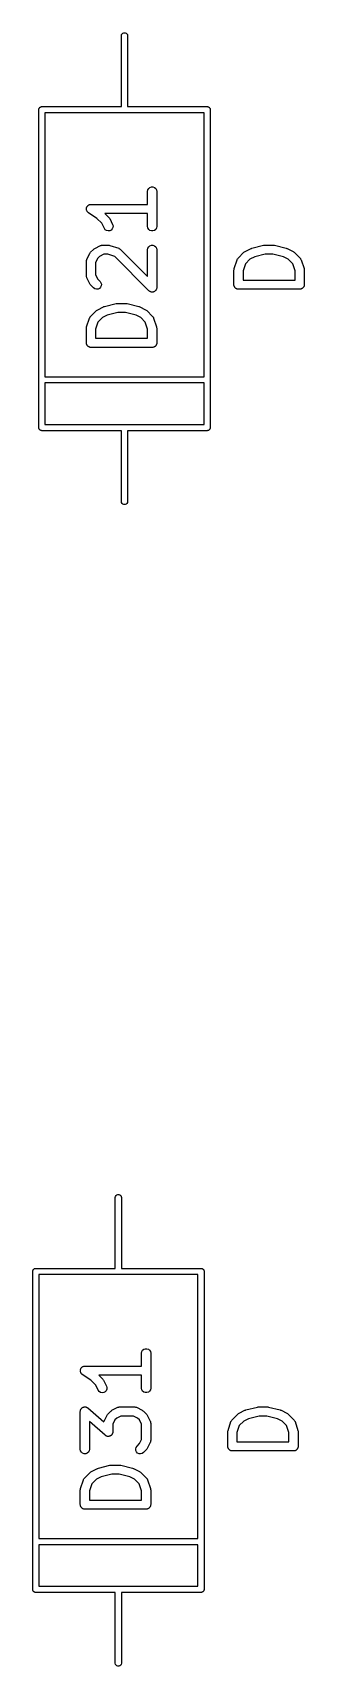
# Model space of a CAD drawing. Extents: x 39 to 139, y -131 to -25.
# Drawn here: x 58.3 to 62.74, y -112.05 to -85.33 of the extents above; entities that cross this region are included whole.
import ezdxf

# ---------------------------------------------------------------- set-up
doc = ezdxf.new("R2010")
doc.units = 0
doc.header["$MEASUREMENT"] = 0
doc.layers.add('BLACK', color=7, linetype='CONTINUOUS')

msp = doc.modelspace()

# ---------------------------------------------------------------- linework, layer by layer
at = {"layer": 'Black'}
for p, q in [((59.75, -85.38), (59.753, -85.3629)), ((59.75, -86.54), (59.75, -85.38)), ((59.753, -85.3629), (59.7617, -85.3479)), ((59.7617, -85.3479), (59.775, -85.3367)), ((59.775, -85.3367), (59.7913, -85.3308)), ((59.7913, -85.3308), (59.8087, -85.3308)), ((59.8087, -85.3308), (59.825, -85.3367)), ((59.825, -85.3367), (59.8383, -85.3479)), ((59.8383, -85.3479), (59.847, -85.3629)), ((59.847, -85.3629), (59.85, -85.38)), ((59.85, -85.38), (59.85, -86.54)), ((58.4052, -86.5691), (58.4067, -86.565)), ((58.4067, -86.565), (58.4095, -86.5616)), ((58.4095, -86.5616), (58.4117, -86.5579)), ((58.4117, -86.5579), (58.415, -86.555)), ((58.415, -86.555), (58.4179, -86.5517)), ((58.4179, -86.5517), (58.4216, -86.5495)), ((58.4216, -86.5495), (58.425, -86.5467)), ((58.425, -86.5467), (58.4291, -86.5452)), ((58.4291, -86.5452), (58.4329, -86.543)), ((58.4329, -86.543), (58.4372, -86.5423)), ((58.4372, -86.5423), (58.4413, -86.5408)), ((58.4413, -86.5408), (58.4457, -86.5408)), ((58.4457, -86.5408), (58.45, -86.54)), ((58.45, -86.54), (59.75, -86.54)), ((59.85, -86.54), (61.15, -86.54)), ((61.15, -86.54), (61.1543, -86.5408)), ((61.1543, -86.5408), (61.1587, -86.5408)), ((61.1587, -86.5408), (61.1628, -86.5423)), ((61.1628, -86.5423), (61.1671, -86.543)), ((61.1671, -86.543), (61.1709, -86.5452)), ((61.1709, -86.5452), (61.175, -86.5467)), ((61.175, -86.5467), (61.1784, -86.5495)), ((61.1784, -86.5495), (61.1821, -86.5517)), ((61.1821, -86.5517), (61.185, -86.555)), ((61.185, -86.555), (61.1883, -86.5579)), ((61.1883, -86.5579), (61.1905, -86.5616)), ((61.1905, -86.5616), (61.1933, -86.565)), ((61.1933, -86.565), (61.1948, -86.5691)), ((58.4, -86.59), (58.4008, -86.5857)), ((58.4, -91.79), (58.4, -86.59)), ((58.4008, -86.5813), (58.4023, -86.5772)), ((58.4008, -86.5857), (58.4008, -86.5813)), ((58.4023, -86.5772), (58.403, -86.5729)), ((58.403, -86.5729), (58.4052, -86.5691)), ((58.5, -86.64), (58.5, -90.96)), ((61.1, -86.64), (58.5, -86.64)), ((61.1, -90.96), (61.1, -86.64)), ((61.1948, -86.5691), (61.197, -86.5729)), ((61.197, -86.5729), (61.1977, -86.5772)), ((61.1977, -86.5772), (61.1992, -86.5813)), ((61.1992, -86.5813), (61.1992, -86.5857)), ((61.1992, -86.5857), (61.2, -86.59)), ((61.2, -86.59), (61.2, -91.79)), ((60.1774, -87.9281), (60.1819, -87.9024)), ((60.1819, -87.9024), (60.1949, -87.8799)), ((60.1949, -87.8799), (60.2149, -87.8631)), ((60.2149, -87.8631), (60.2394, -87.8542)), ((60.2394, -87.8542), (60.2654, -87.8542)), ((60.2654, -87.8542), (60.2899, -87.8631)), ((60.2899, -87.8631), (60.3098, -87.8799)), ((60.3098, -87.8799), (60.3229, -87.9024)), ((60.3229, -87.9024), (60.3274, -87.9281)), ((59.1874, -88.1763), (59.1932, -88.1695)), ((59.1932, -88.1695), (59.1981, -88.162)), ((59.1981, -88.162), (59.2015, -88.1595)), ((59.2015, -88.1595), (59.2042, -88.1564)), ((59.2042, -88.1564), (59.2119, -88.1519)), ((59.2119, -88.1519), (59.2191, -88.1466)), ((59.2191, -88.1466), (59.2231, -88.1454)), ((59.2231, -88.1454), (59.2267, -88.1433)), ((59.2267, -88.1433), (59.2355, -88.1418)), ((59.2355, -88.1418), (59.2441, -88.1393)), ((59.2441, -88.1393), (59.2483, -88.1395)), ((59.2483, -88.1395), (59.2524, -88.1388)), ((59.2524, -88.1388), (60.1774, -88.1388)), ((60.1774, -88.1388), (60.1774, -87.9281)), ((60.3274, -87.9281), (60.3274, -88.4995)), ((59.1775, -88.209), (59.1785, -88.2049)), ((59.1785, -88.2179), (59.1775, -88.209)), ((59.1785, -88.2008), (59.1816, -88.1924)), ((59.1785, -88.2049), (59.1785, -88.2008)), ((59.1785, -88.2268), (59.1785, -88.2179)), ((59.1799, -88.2307), (59.1785, -88.2268)), ((59.1804, -88.2349), (59.1799, -88.2307)), ((59.1844, -88.2429), (59.1804, -88.2349)), ((59.1816, -88.1924), (59.1837, -88.1837)), ((59.1837, -88.1837), (59.186, -88.1802)), ((59.1874, -88.2513), (59.1844, -88.2429)), ((59.186, -88.1802), (59.1874, -88.1763)), ((59.1901, -88.2545), (59.1874, -88.2513)), ((59.1919, -88.2582), (59.1901, -88.2545)), ((59.1984, -88.2644), (59.1919, -88.2582)), ((59.2042, -88.2713), (59.1984, -88.2644)), ((59.2078, -88.2733), (59.2042, -88.2713)), ((59.2108, -88.2762), (59.2078, -88.2733)), ((59.3475, -88.3673), (59.2108, -88.2762)), ((59.4288, -88.4487), (59.3475, -88.3673)), ((60.1774, -88.2888), (59.4811, -88.2888)), ((59.4811, -88.2888), (59.5435, -88.3513)), ((59.5435, -88.3513), (59.5504, -88.3611)), ((59.5504, -88.3611), (59.5576, -88.3707)), ((59.5576, -88.3707), (59.6052, -88.466)), ((60.1774, -88.4995), (60.1774, -88.2888)), ((59.471, -88.5331), (59.4288, -88.4487)), ((59.4865, -88.554), (59.471, -88.5331)), ((59.5083, -88.5683), (59.4865, -88.554)), ((59.5336, -88.5744), (59.5083, -88.5683)), ((59.5595, -88.5714), (59.5336, -88.5744)), ((59.5828, -88.5598), (59.5595, -88.5714)), ((59.6007, -88.5408), (59.5828, -88.5598)), ((59.611, -88.5169), (59.6007, -88.5408)), ((59.6052, -88.466), (59.6126, -88.4909)), ((59.6126, -88.4909), (59.611, -88.5169)), ((60.1819, -88.5252), (60.1774, -88.4995)), ((60.1949, -88.5477), (60.1819, -88.5252)), ((60.2149, -88.5645), (60.1949, -88.5477)), ((60.2394, -88.5734), (60.2149, -88.5645)), ((60.2654, -88.5734), (60.2394, -88.5734)), ((60.2899, -88.5645), (60.2654, -88.5734)), ((60.3098, -88.5477), (60.2899, -88.5645)), ((60.3229, -88.5252), (60.3098, -88.5477)), ((60.3274, -88.4995), (60.3229, -88.5252)), ((59.1853, -89.0374), (59.2329, -88.9422)), ((59.2329, -88.9422), (59.2401, -88.9325)), ((59.2401, -88.9325), (59.247, -88.9227)), ((59.247, -88.9227), (59.2946, -88.8751)), ((59.2946, -88.8751), (59.3044, -88.8682)), ((59.3044, -88.8682), (59.3141, -88.861)), ((59.3141, -88.861), (59.4093, -88.8134)), ((59.4606, -88.9555), (59.392, -88.9897)), ((59.4093, -88.8134), (59.4135, -88.8122)), ((59.4135, -88.8122), (59.4172, -88.81)), ((59.4172, -88.81), (59.4259, -88.8085)), ((59.4259, -88.8085), (59.4343, -88.806)), ((59.4343, -88.806), (59.4386, -88.8062)), ((59.4386, -88.8062), (59.4429, -88.8055)), ((59.4429, -88.8055), (59.5381, -88.8055)), ((59.5259, -88.9555), (59.4606, -88.9555)), ((59.6404, -88.9936), (59.5259, -88.9555)), ((59.5381, -88.8055), (59.5499, -88.8076)), ((59.5499, -88.8076), (59.5618, -88.8093)), ((59.5618, -88.8093), (59.7047, -88.8569)), ((59.7047, -88.8569), (59.7085, -88.859)), ((59.7085, -88.859), (59.7126, -88.8601)), ((59.7126, -88.8601), (59.7198, -88.8652)), ((59.7198, -88.8652), (59.7276, -88.8693)), ((59.7276, -88.8693), (59.7304, -88.8726)), ((59.7304, -88.8726), (59.734, -88.8751)), ((59.734, -88.8751), (60.1774, -89.3185)), ((60.1774, -88.8805), (60.1819, -88.8548)), ((60.1774, -89.3185), (60.1774, -88.8805)), ((60.1819, -88.8548), (60.1949, -88.8323)), ((60.1949, -88.8323), (60.2149, -88.8155)), ((60.2149, -88.8155), (60.2394, -88.8066)), ((60.2394, -88.8066), (60.2654, -88.8066)), ((60.2654, -88.8066), (60.2899, -88.8155)), ((60.2899, -88.8155), (60.3098, -88.8323)), ((60.3098, -88.8323), (60.3229, -88.8548)), ((60.3229, -88.8548), (60.3274, -88.8805)), ((60.3274, -88.8805), (60.3274, -89.4995)), ((61.657, -89.0179), (61.7522, -88.9227)), ((61.7522, -88.9227), (61.762, -88.9158)), ((61.762, -88.9158), (61.7717, -88.9086)), ((61.7717, -88.9086), (61.8669, -88.861)), ((61.8669, -88.861), (61.8748, -88.8587)), ((61.8748, -88.8587), (61.8823, -88.8553)), ((61.8823, -88.8553), (62.0728, -88.8077)), ((62.1002, -88.9555), (61.9267, -88.9989)), ((62.0728, -88.8077), (62.0819, -88.8071)), ((62.0819, -88.8071), (62.091, -88.8055)), ((62.091, -88.8055), (62.2338, -88.8055)), ((62.2246, -88.9555), (62.1002, -88.9555)), ((62.3981, -88.9989), (62.2246, -88.9555)), ((62.2338, -88.8055), (62.2428, -88.8071)), ((62.2428, -88.8071), (62.252, -88.8077)), ((62.252, -88.8077), (62.4425, -88.8553)), ((62.4425, -88.8553), (62.45, -88.8587)), ((62.45, -88.8587), (62.4578, -88.861)), ((62.4578, -88.861), (62.5531, -88.9086)), ((62.5531, -88.9086), (62.5627, -88.9158)), ((62.5627, -88.9158), (62.5726, -88.9227)), ((62.5726, -88.9227), (62.6678, -89.0179)), ((59.1774, -89.071), (59.1781, -89.0667)), ((59.1774, -89.309), (59.1774, -89.071)), ((59.1779, -89.0624), (59.1804, -89.054)), ((59.1781, -89.0667), (59.1779, -89.0624)), ((59.1804, -89.054), (59.1819, -89.0453)), ((59.1819, -89.0453), (59.1841, -89.0416)), ((59.1841, -89.0416), (59.1853, -89.0374)), ((59.3616, -89.0201), (59.3274, -89.0887)), ((59.3274, -89.0887), (59.3274, -89.2913)), ((59.392, -88.9897), (59.3616, -89.0201)), ((60.1993, -89.5526), (59.6404, -88.9936)), ((61.5874, -89.2138), (61.5895, -89.202)), ((61.5874, -89.4519), (61.5874, -89.2138)), ((61.5895, -89.202), (61.5912, -89.1901)), ((61.5912, -89.1901), (61.6388, -89.0472)), ((61.6388, -89.0472), (61.6409, -89.0434)), ((61.6409, -89.0434), (61.642, -89.0393)), ((61.642, -89.0393), (61.6471, -89.0321)), ((61.6471, -89.0321), (61.6513, -89.0243)), ((61.6513, -89.0243), (61.6545, -89.0215)), ((61.6545, -89.0215), (61.657, -89.0179)), ((61.7756, -89.1115), (61.7374, -89.226)), ((61.7374, -89.226), (61.7374, -89.3769)), ((61.8497, -89.0374), (61.7756, -89.1115)), ((61.9267, -88.9989), (61.8497, -89.0374)), ((62.4751, -89.0374), (62.3981, -88.9989)), ((62.5492, -89.1115), (62.4751, -89.0374)), ((62.5874, -89.226), (62.5492, -89.1115)), ((62.5874, -89.3769), (62.5874, -89.226)), ((62.6678, -89.0179), (62.6703, -89.0215)), ((62.6703, -89.0215), (62.6735, -89.0243)), ((62.6735, -89.0243), (62.6777, -89.0321)), ((62.6777, -89.0321), (62.6827, -89.0393)), ((62.6827, -89.0393), (62.6839, -89.0434)), ((62.6839, -89.0434), (62.6859, -89.0472)), ((62.6859, -89.0472), (62.7335, -89.1901)), ((62.7335, -89.1901), (62.7353, -89.202)), ((62.7353, -89.202), (62.7374, -89.2138)), ((62.7374, -89.2138), (62.7374, -89.4519)), ((59.1781, -89.3133), (59.1774, -89.309)), ((59.1779, -89.3176), (59.1781, -89.3133)), ((59.1804, -89.326), (59.1779, -89.3176)), ((59.1819, -89.3347), (59.1804, -89.326)), ((59.1841, -89.3384), (59.1819, -89.3347)), ((59.1853, -89.3426), (59.1841, -89.3384)), ((59.2329, -89.4378), (59.1853, -89.3426)), ((59.2401, -89.4475), (59.2329, -89.4378)), ((59.247, -89.4573), (59.2401, -89.4475)), ((59.2946, -89.5049), (59.247, -89.4573)), ((59.3159, -89.5199), (59.2946, -89.5049)), ((59.3274, -89.2913), (59.3616, -89.3599)), ((59.3616, -89.3599), (59.4007, -89.3989)), ((59.4091, -89.4949), (59.3906, -89.5133)), ((59.4007, -89.3989), (59.4156, -89.4202)), ((59.4201, -89.4713), (59.4091, -89.4949)), ((59.4156, -89.4202), (59.4223, -89.4454)), ((59.4223, -89.4454), (59.4201, -89.4713)), ((60.3274, -89.4995), (60.3257, -89.5092)), ((61.5885, -89.4584), (61.5874, -89.4519)), ((61.5885, -89.4649), (61.5885, -89.4584)), ((61.5908, -89.4711), (61.5885, -89.4649)), ((61.5919, -89.4776), (61.5908, -89.4711)), ((61.5952, -89.4832), (61.5919, -89.4776)), ((61.5974, -89.4894), (61.5952, -89.4832)), ((61.6016, -89.4944), (61.5974, -89.4894)), ((61.6049, -89.5001), (61.6016, -89.4944)), ((61.61, -89.5043), (61.6049, -89.5001)), ((61.6142, -89.5094), (61.61, -89.5043)), ((61.7374, -89.3769), (62.5874, -89.3769)), ((62.7148, -89.5043), (62.7106, -89.5094)), ((62.7198, -89.5001), (62.7148, -89.5043)), ((62.7231, -89.4944), (62.7198, -89.5001)), ((62.7273, -89.4894), (62.7231, -89.4944)), ((62.7296, -89.4832), (62.7273, -89.4894)), ((62.7329, -89.4776), (62.7296, -89.4832)), ((62.734, -89.4711), (62.7329, -89.4776)), ((62.7362, -89.4649), (62.734, -89.4711)), ((62.7374, -89.4519), (62.7362, -89.4584)), ((62.7362, -89.4584), (62.7362, -89.4649)), ((59.3411, -89.5266), (59.3159, -89.5199)), ((59.367, -89.5243), (59.3411, -89.5266)), ((59.3906, -89.5133), (59.367, -89.5243)), ((59.4723, -89.8077), (59.6628, -89.7601)), ((59.6628, -89.7601), (59.6719, -89.7595)), ((59.6719, -89.7595), (59.681, -89.7579)), ((59.681, -89.7579), (59.8238, -89.7579)), ((59.8238, -89.7579), (59.8328, -89.7595)), ((59.8328, -89.7595), (59.842, -89.7601)), ((59.842, -89.7601), (60.0325, -89.8077)), ((60.2074, -89.5582), (60.1993, -89.5526)), ((60.2149, -89.5645), (60.2074, -89.5582)), ((60.218, -89.5656), (60.2149, -89.5645)), ((60.2207, -89.5675), (60.218, -89.5656)), ((60.2302, -89.57), (60.2207, -89.5675)), ((60.2394, -89.5734), (60.2302, -89.57)), ((60.2427, -89.5734), (60.2394, -89.5734)), ((60.2458, -89.5742), (60.2427, -89.5734)), ((60.2556, -89.5734), (60.2458, -89.5742)), ((60.2654, -89.5734), (60.2556, -89.5734)), ((60.2685, -89.5723), (60.2654, -89.5734)), ((60.2718, -89.572), (60.2685, -89.5723)), ((60.2807, -89.5678), (60.2718, -89.572)), ((60.2899, -89.5645), (60.2807, -89.5678)), ((60.2924, -89.5624), (60.2899, -89.5645)), ((60.2954, -89.561), (60.2924, -89.5624)), ((60.3023, -89.554), (60.2954, -89.561)), ((60.3098, -89.5477), (60.3023, -89.554)), ((60.3115, -89.5449), (60.3098, -89.5477)), ((60.3138, -89.5425), (60.3115, -89.5449)), ((60.318, -89.5337), (60.3138, -89.5425)), ((60.3229, -89.5252), (60.318, -89.5337)), ((60.3234, -89.5219), (60.3229, -89.5252)), ((60.3248, -89.5189), (60.3234, -89.5219)), ((60.3257, -89.5092), (60.3248, -89.5189)), ((61.6199, -89.5126), (61.6142, -89.5094)), ((61.6249, -89.5169), (61.6199, -89.5126)), ((61.631, -89.5191), (61.6249, -89.5169)), ((61.6367, -89.5224), (61.631, -89.5191)), ((61.6432, -89.5235), (61.6367, -89.5224)), ((61.6494, -89.5258), (61.6432, -89.5235)), ((61.6559, -89.5258), (61.6494, -89.5258)), ((61.6624, -89.5269), (61.6559, -89.5258)), ((62.6624, -89.5269), (61.6624, -89.5269)), ((62.6688, -89.5258), (62.6624, -89.5269)), ((62.6754, -89.5258), (62.6688, -89.5258)), ((62.6816, -89.5235), (62.6754, -89.5258)), ((62.688, -89.5224), (62.6816, -89.5235)), ((62.6937, -89.5191), (62.688, -89.5224)), ((62.6999, -89.5169), (62.6937, -89.5191)), ((62.7049, -89.5126), (62.6999, -89.5169)), ((62.7106, -89.5094), (62.7049, -89.5126)), ((59.1812, -90.1425), (59.2288, -89.9996)), ((59.2288, -89.9996), (59.2309, -89.9958)), ((59.2309, -89.9958), (59.232, -89.9916)), ((59.232, -89.9916), (59.2371, -89.9844)), ((59.2371, -89.9844), (59.2413, -89.9767)), ((59.2413, -89.9767), (59.2445, -89.9738)), ((59.2445, -89.9738), (59.247, -89.9703)), ((59.247, -89.9703), (59.3422, -89.8751)), ((59.3422, -89.8751), (59.352, -89.8682)), ((59.352, -89.8682), (59.3617, -89.861)), ((59.3617, -89.861), (59.4569, -89.8134)), ((59.4397, -89.9897), (59.3656, -90.0638)), ((59.5167, -89.9512), (59.4397, -89.9897)), ((59.4569, -89.8134), (59.4648, -89.8111)), ((59.4648, -89.8111), (59.4723, -89.8077)), ((59.6902, -89.9079), (59.5167, -89.9512)), ((59.8146, -89.9079), (59.6902, -89.9079)), ((59.9881, -89.9512), (59.8146, -89.9079)), ((60.0651, -89.9897), (59.9881, -89.9512)), ((60.0325, -89.8077), (60.04, -89.8111)), ((60.04, -89.8111), (60.0478, -89.8134)), ((60.0478, -89.8134), (60.1431, -89.861)), ((60.1392, -90.0638), (60.0651, -89.9897)), ((60.1431, -89.861), (60.1527, -89.8682)), ((60.1527, -89.8682), (60.1626, -89.8751)), ((60.1626, -89.8751), (60.2578, -89.9703)), ((60.2578, -89.9703), (60.2603, -89.9738)), ((60.2603, -89.9738), (60.2635, -89.9767)), ((60.2635, -89.9767), (60.2677, -89.9844)), ((60.2677, -89.9844), (60.2727, -89.9916)), ((60.2727, -89.9916), (60.2739, -89.9958)), ((60.2739, -89.9958), (60.2759, -89.9996)), ((60.2759, -89.9996), (60.3235, -90.1425)), ((59.1774, -90.1662), (59.1795, -90.1543)), ((59.1774, -90.4043), (59.1774, -90.1662)), ((59.1795, -90.1543), (59.1812, -90.1425)), ((59.3656, -90.0638), (59.3274, -90.1784)), ((59.3274, -90.1784), (59.3274, -90.3293)), ((60.1774, -90.1784), (60.1392, -90.0638)), ((60.1774, -90.3293), (60.1774, -90.1784)), ((60.3235, -90.1425), (60.3253, -90.1543)), ((60.3253, -90.1543), (60.3274, -90.1662)), ((60.3274, -90.1662), (60.3274, -90.4043)), ((59.1785, -90.4107), (59.1774, -90.4043)), ((59.1785, -90.4173), (59.1785, -90.4107)), ((59.1808, -90.4235), (59.1785, -90.4173)), ((59.1819, -90.4299), (59.1808, -90.4235)), ((59.1852, -90.4356), (59.1819, -90.4299)), ((59.1874, -90.4418), (59.1852, -90.4356)), ((59.1916, -90.4468), (59.1874, -90.4418)), ((59.1949, -90.4525), (59.1916, -90.4468)), ((59.2, -90.4567), (59.1949, -90.4525)), ((59.2042, -90.4617), (59.2, -90.4567)), ((59.2099, -90.465), (59.2042, -90.4617)), ((59.2149, -90.4692), (59.2099, -90.465)), ((59.221, -90.4715), (59.2149, -90.4692)), ((59.2267, -90.4748), (59.221, -90.4715)), ((59.2332, -90.4759), (59.2267, -90.4748)), ((59.2394, -90.4781), (59.2332, -90.4759)), ((59.2459, -90.4781), (59.2394, -90.4781)), ((59.2524, -90.4793), (59.2459, -90.4781)), ((60.2524, -90.4793), (59.2524, -90.4793)), ((59.3274, -90.3293), (60.1774, -90.3293)), ((60.2588, -90.4781), (60.2524, -90.4793)), ((60.2654, -90.4781), (60.2588, -90.4781)), ((60.2716, -90.4759), (60.2654, -90.4781)), ((60.278, -90.4748), (60.2716, -90.4759)), ((60.2837, -90.4715), (60.278, -90.4748)), ((60.2899, -90.4692), (60.2837, -90.4715)), ((60.2949, -90.465), (60.2899, -90.4692)), ((60.3006, -90.4617), (60.2949, -90.465)), ((60.3048, -90.4567), (60.3006, -90.4617)), ((60.3098, -90.4525), (60.3048, -90.4567)), ((60.3131, -90.4468), (60.3098, -90.4525)), ((60.3173, -90.4418), (60.3131, -90.4468)), ((60.3196, -90.4356), (60.3173, -90.4418)), ((60.3229, -90.4299), (60.3196, -90.4356)), ((60.324, -90.4235), (60.3229, -90.4299)), ((60.3262, -90.4173), (60.324, -90.4235)), ((60.3274, -90.4043), (60.3262, -90.4107)), ((60.3262, -90.4107), (60.3262, -90.4173)), ((58.5, -90.96), (61.1, -90.96)), ((58.5, -91.06), (58.5, -91.74)), ((61.1, -91.06), (58.5, -91.06)), ((61.1, -91.74), (61.1, -91.06)), ((58.4008, -91.7943), (58.4, -91.79)), ((58.4008, -91.7987), (58.4008, -91.7943)), ((58.4023, -91.8028), (58.4008, -91.7987)), ((58.403, -91.8071), (58.4023, -91.8028)), ((58.4052, -91.8109), (58.403, -91.8071)), ((58.4067, -91.815), (58.4052, -91.8109)), ((58.4095, -91.8184), (58.4067, -91.815)), ((58.4117, -91.8221), (58.4095, -91.8184)), ((58.415, -91.825), (58.4117, -91.8221)), ((58.4179, -91.8283), (58.415, -91.825)), ((58.4216, -91.8305), (58.4179, -91.8283)), ((58.425, -91.8333), (58.4216, -91.8305)), ((58.4291, -91.8348), (58.425, -91.8333)), ((58.4329, -91.837), (58.4291, -91.8348)), ((58.4372, -91.8377), (58.4329, -91.837)), ((58.4413, -91.8392), (58.4372, -91.8377)), ((58.4457, -91.8392), (58.4413, -91.8392)), ((58.45, -91.84), (58.4457, -91.8392)), ((59.75, -91.84), (58.45, -91.84)), ((58.5, -91.74), (61.1, -91.74)), ((59.75, -93), (59.75, -91.84)), ((61.15, -91.84), (59.85, -91.84)), ((59.85, -91.84), (59.85, -93)), ((61.1543, -91.8392), (61.15, -91.84)), ((61.1587, -91.8392), (61.1543, -91.8392)), ((61.1628, -91.8377), (61.1587, -91.8392)), ((61.1671, -91.837), (61.1628, -91.8377)), ((61.1709, -91.8348), (61.1671, -91.837)), ((61.175, -91.8333), (61.1709, -91.8348)), ((61.1784, -91.8305), (61.175, -91.8333)), ((61.1821, -91.8283), (61.1784, -91.8305)), ((61.185, -91.825), (61.1821, -91.8283)), ((61.1883, -91.8221), (61.185, -91.825)), ((61.1905, -91.8184), (61.1883, -91.8221)), ((61.1933, -91.815), (61.1905, -91.8184)), ((61.1948, -91.8109), (61.1933, -91.815)), ((61.197, -91.8071), (61.1948, -91.8109)), ((61.1977, -91.8028), (61.197, -91.8071)), ((61.1992, -91.7987), (61.1977, -91.8028)), ((61.2, -91.79), (61.1992, -91.7943)), ((61.1992, -91.7943), (61.1992, -91.7987)), ((59.753, -93.0171), (59.75, -93)), ((59.7617, -93.0321), (59.753, -93.0171)), ((59.775, -93.0433), (59.7617, -93.0321)), ((59.7913, -93.0492), (59.775, -93.0433)), ((59.8087, -93.0492), (59.7913, -93.0492)), ((59.825, -93.0433), (59.8087, -93.0492)), ((59.8383, -93.0321), (59.825, -93.0433)), ((59.847, -93.0171), (59.8383, -93.0321)), ((59.85, -93), (59.847, -93.0171)), ((59.65, -104.38), (59.653, -104.363)), ((59.65, -105.54), (59.65, -104.38)), ((59.653, -104.363), (59.6617, -104.348)), ((59.6617, -104.348), (59.675, -104.337)), ((59.675, -104.337), (59.6913, -104.331)), ((59.6913, -104.331), (59.7087, -104.331)), ((59.7087, -104.331), (59.725, -104.337)), ((59.725, -104.337), (59.7383, -104.348)), ((59.7383, -104.348), (59.747, -104.363)), ((59.747, -104.363), (59.75, -104.38)), ((59.75, -104.38), (59.75, -105.54)), ((58.3, -105.59), (58.3008, -105.586)), ((58.3, -110.79), (58.3, -105.59)), ((58.3008, -105.581), (58.3023, -105.577)), ((58.3008, -105.586), (58.3008, -105.581)), ((58.3023, -105.577), (58.303, -105.573)), ((58.303, -105.573), (58.3052, -105.569)), ((58.3052, -105.569), (58.3067, -105.565)), ((58.3067, -105.565), (58.3095, -105.562)), ((58.3095, -105.562), (58.3117, -105.558)), ((58.3117, -105.558), (58.315, -105.555)), ((58.315, -105.555), (58.3179, -105.552)), ((58.3179, -105.552), (58.3216, -105.55)), ((58.3216, -105.55), (58.325, -105.547)), ((58.325, -105.547), (58.3291, -105.545)), ((58.3291, -105.545), (58.3329, -105.543)), ((58.3329, -105.543), (58.3372, -105.542)), ((58.3372, -105.542), (58.3413, -105.541)), ((58.3413, -105.541), (58.3457, -105.541)), ((58.3457, -105.541), (58.35, -105.54)), ((58.35, -105.54), (59.65, -105.54)), ((58.4, -105.64), (58.4, -109.96)), ((61, -105.64), (58.4, -105.64)), ((59.75, -105.54), (61.05, -105.54)), ((61, -109.96), (61, -105.64)), ((61.05, -105.54), (61.0543, -105.541)), ((61.0543, -105.541), (61.0587, -105.541)), ((61.0587, -105.541), (61.0628, -105.542)), ((61.0628, -105.542), (61.0671, -105.543)), ((61.0671, -105.543), (61.0709, -105.545)), ((61.0709, -105.545), (61.075, -105.547)), ((61.075, -105.547), (61.0784, -105.55)), ((61.0784, -105.55), (61.0821, -105.552)), ((61.0821, -105.552), (61.085, -105.555)), ((61.085, -105.555), (61.0883, -105.558)), ((61.0883, -105.558), (61.0905, -105.562)), ((61.0905, -105.562), (61.0933, -105.565)), ((61.0933, -105.565), (61.0948, -105.569)), ((61.0948, -105.569), (61.097, -105.573)), ((61.097, -105.573), (61.0977, -105.577)), ((61.0977, -105.577), (61.0992, -105.581)), ((61.0992, -105.581), (61.0992, -105.586)), ((61.0992, -105.586), (61.1, -105.59)), ((61.1, -105.59), (61.1, -110.79)), ((60.0949, -106.88), (60.1149, -106.863)), ((60.1149, -106.863), (60.1394, -106.854)), ((60.1394, -106.854), (60.1654, -106.854)), ((60.1654, -106.854), (60.1899, -106.863)), ((60.1899, -106.863), (60.2098, -106.88)), ((59.1355, -107.142), (59.1441, -107.139)), ((59.1441, -107.139), (59.1483, -107.14)), ((59.1483, -107.14), (59.1524, -107.139)), ((59.1524, -107.139), (60.0774, -107.139)), ((60.0774, -106.928), (60.0819, -106.902)), ((60.0774, -107.139), (60.0774, -106.928)), ((60.0819, -106.902), (60.0949, -106.88)), ((60.2098, -106.88), (60.2229, -106.902)), ((60.2229, -106.902), (60.2274, -106.928)), ((60.2274, -106.928), (60.2274, -107.5)), ((59.0775, -107.209), (59.0785, -107.205)), ((59.0785, -107.218), (59.0775, -107.209)), ((59.0785, -107.201), (59.0816, -107.192)), ((59.0785, -107.205), (59.0785, -107.201)), ((59.0785, -107.227), (59.0785, -107.218)), ((59.0799, -107.231), (59.0785, -107.227)), ((59.0804, -107.235), (59.0799, -107.231)), ((59.0844, -107.243), (59.0804, -107.235)), ((59.0816, -107.192), (59.0837, -107.184)), ((59.0837, -107.184), (59.086, -107.18)), ((59.0874, -107.251), (59.0844, -107.243)), ((59.086, -107.18), (59.0874, -107.176)), ((59.0874, -107.176), (59.0932, -107.169)), ((59.0901, -107.254), (59.0874, -107.251)), ((59.0919, -107.258), (59.0901, -107.254)), ((59.0984, -107.264), (59.0919, -107.258)), ((59.0932, -107.169), (59.0981, -107.162)), ((59.0981, -107.162), (59.1015, -107.16)), ((59.1042, -107.271), (59.0984, -107.264)), ((59.1015, -107.16), (59.1042, -107.156)), ((59.1042, -107.156), (59.1119, -107.152)), ((59.1078, -107.273), (59.1042, -107.271)), ((59.1108, -107.276), (59.1078, -107.273)), ((59.2475, -107.367), (59.1108, -107.276)), ((59.1119, -107.152), (59.1191, -107.147)), ((59.1191, -107.147), (59.1231, -107.145)), ((59.1231, -107.145), (59.1267, -107.143)), ((59.1267, -107.143), (59.1355, -107.142)), ((59.3288, -107.449), (59.2475, -107.367)), ((60.0774, -107.289), (59.3811, -107.289)), ((59.3811, -107.289), (59.4435, -107.351)), ((59.4435, -107.351), (59.4504, -107.361)), ((59.4504, -107.361), (59.4576, -107.371)), ((59.4576, -107.371), (59.5052, -107.466)), ((60.0774, -107.5), (60.0774, -107.289)), ((59.371, -107.533), (59.3288, -107.449)), ((59.3865, -107.554), (59.371, -107.533)), ((59.4083, -107.568), (59.3865, -107.554)), ((59.4336, -107.574), (59.4083, -107.568)), ((59.4595, -107.571), (59.4336, -107.574)), ((59.4828, -107.56), (59.4595, -107.571)), ((59.5007, -107.541), (59.4828, -107.56)), ((59.511, -107.517), (59.5007, -107.541)), ((59.5052, -107.466), (59.5126, -107.491)), ((59.5126, -107.491), (59.511, -107.517)), ((60.0819, -107.525), (60.0774, -107.5)), ((60.0949, -107.548), (60.0819, -107.525)), ((60.1149, -107.564), (60.0949, -107.548)), ((60.1394, -107.573), (60.1149, -107.564)), ((60.1654, -107.573), (60.1394, -107.573)), ((60.1899, -107.564), (60.1654, -107.573)), ((60.2098, -107.548), (60.1899, -107.564)), ((60.2229, -107.525), (60.2098, -107.548)), ((60.2274, -107.5), (60.2229, -107.525)), ((59.0774, -107.88), (59.0787, -107.873)), ((59.0774, -108.5), (59.0774, -107.88)), ((59.0787, -107.873), (59.0788, -107.866)), ((59.0788, -107.866), (59.0809, -107.861)), ((59.0809, -107.861), (59.0819, -107.855)), ((59.0819, -107.855), (59.0856, -107.848)), ((59.0856, -107.848), (59.0882, -107.842)), ((59.0882, -107.842), (59.092, -107.837)), ((59.092, -107.837), (59.0949, -107.832)), ((59.0949, -107.832), (59.1005, -107.828)), ((59.1005, -107.828), (59.1054, -107.822)), ((59.1054, -107.822), (59.1104, -107.819)), ((59.1104, -107.819), (59.1149, -107.816)), ((59.1149, -107.816), (59.1218, -107.813)), ((59.1218, -107.813), (59.1282, -107.809)), ((59.1282, -107.809), (59.1339, -107.809)), ((59.1339, -107.809), (59.1394, -107.807)), ((59.1394, -107.807), (59.1467, -107.807)), ((59.1467, -107.807), (59.1539, -107.805)), ((59.1539, -107.805), (59.1596, -107.807)), ((59.1596, -107.807), (59.1654, -107.807)), ((59.1654, -107.807), (59.1723, -107.809)), ((59.1723, -107.809), (59.1795, -107.811)), ((59.1795, -107.811), (59.1844, -107.814)), ((59.1844, -107.814), (59.1899, -107.816)), ((59.1899, -107.816), (59.1955, -107.82)), ((59.1955, -107.82), (59.2018, -107.824)), ((59.2018, -107.824), (59.4618, -108.052)), ((59.5139, -107.942), (59.521, -107.933)), ((59.521, -107.933), (59.5279, -107.923)), ((59.5279, -107.923), (59.5755, -107.875)), ((59.5755, -107.875), (59.5854, -107.868)), ((59.5854, -107.868), (59.595, -107.861)), ((59.595, -107.861), (59.6903, -107.813)), ((59.6903, -107.813), (59.6944, -107.812)), ((59.6944, -107.812), (59.6982, -107.81)), ((59.6982, -107.81), (59.7068, -107.808)), ((59.7068, -107.808), (59.7152, -107.806)), ((59.7152, -107.806), (59.7196, -107.806)), ((59.7196, -107.806), (59.7238, -107.805)), ((59.7238, -107.805), (59.9619, -107.805)), ((59.9619, -107.805), (59.9662, -107.806)), ((59.9662, -107.806), (59.9705, -107.806)), ((59.9705, -107.806), (59.9789, -107.808)), ((59.9789, -107.808), (59.9876, -107.81)), ((59.9876, -107.81), (59.9913, -107.812)), ((59.9913, -107.812), (59.9954, -107.813)), ((59.9954, -107.813), (60.0907, -107.861)), ((60.0907, -107.861), (60.1003, -107.868)), ((60.1003, -107.868), (60.1102, -107.875)), ((60.1102, -107.875), (60.1578, -107.923)), ((60.1578, -107.923), (60.1647, -107.933)), ((60.1647, -107.933), (60.1718, -107.942)), ((61.557, -108.018), (61.6522, -107.923)), ((61.6522, -107.923), (61.6621, -107.916)), ((61.6621, -107.916), (61.6717, -107.909)), ((61.6717, -107.909), (61.7669, -107.861)), ((61.7669, -107.861), (61.7748, -107.859)), ((61.7748, -107.859), (61.7823, -107.855)), ((61.7823, -107.855), (61.9728, -107.808)), ((61.9728, -107.808), (61.9819, -107.807)), ((61.9819, -107.807), (61.991, -107.805)), ((61.991, -107.805), (62.1338, -107.805)), ((62.1338, -107.805), (62.1428, -107.807)), ((62.1428, -107.807), (62.152, -107.808)), ((62.152, -107.808), (62.3425, -107.855)), ((62.3425, -107.855), (62.35, -107.859)), ((62.35, -107.859), (62.3578, -107.861)), ((62.3578, -107.861), (62.4531, -107.909)), ((62.4531, -107.909), (62.4627, -107.916)), ((62.4627, -107.916), (62.4726, -107.923)), ((62.4726, -107.923), (62.5678, -108.018)), ((59.4839, -108.27), (59.2274, -108.046)), ((59.2274, -108.046), (59.2274, -108.5)), ((59.4618, -108.052), (59.4629, -108.045)), ((59.4629, -108.045), (59.465, -108.042)), ((59.465, -108.042), (59.4663, -108.037)), ((59.4663, -108.037), (59.5139, -107.942)), ((59.6426, -108.02), (59.6083, -108.089)), ((59.6083, -108.089), (59.6083, -108.214)), ((59.673, -107.99), (59.6426, -108.02)), ((59.7415, -107.955), (59.673, -107.99)), ((59.9442, -107.955), (59.7415, -107.955)), ((60.0127, -107.99), (59.9442, -107.955)), ((60.0431, -108.02), (60.0127, -107.99)), ((60.0774, -108.089), (60.0431, -108.02)), ((60.0774, -108.339), (60.0774, -108.089)), ((60.1718, -107.942), (60.2195, -108.037)), ((60.2195, -108.037), (60.2207, -108.042)), ((60.2207, -108.042), (60.2229, -108.045)), ((60.2229, -108.045), (60.2244, -108.054)), ((60.2244, -108.054), (60.2269, -108.062)), ((60.2269, -108.062), (60.2266, -108.067)), ((60.2266, -108.067), (60.2274, -108.071)), ((60.2274, -108.071), (60.2274, -108.357)), ((61.4874, -108.214), (61.4895, -108.202)), ((61.4895, -108.202), (61.4912, -108.19)), ((61.4912, -108.19), (61.5388, -108.047)), ((61.5388, -108.047), (61.5409, -108.043)), ((61.5409, -108.043), (61.542, -108.039)), ((61.542, -108.039), (61.5471, -108.032)), ((61.5471, -108.032), (61.5513, -108.024)), ((61.5513, -108.024), (61.5545, -108.021)), ((61.5545, -108.021), (61.557, -108.018)), ((61.6756, -108.111), (61.6374, -108.226)), ((61.7497, -108.037), (61.6756, -108.111)), ((61.8267, -107.999), (61.7497, -108.037)), ((62.0002, -107.955), (61.8267, -107.999)), ((62.1246, -107.955), (62.0002, -107.955)), ((62.2981, -107.999), (62.1246, -107.955)), ((62.3751, -108.037), (62.2981, -107.999)), ((62.4492, -108.111), (62.3751, -108.037)), ((62.4874, -108.226), (62.4492, -108.111)), ((62.5678, -108.018), (62.5703, -108.021)), ((62.5703, -108.021), (62.5735, -108.024)), ((62.5735, -108.024), (62.5777, -108.032)), ((62.5777, -108.032), (62.5827, -108.039)), ((62.5827, -108.039), (62.5839, -108.043)), ((62.5839, -108.043), (62.5859, -108.047)), ((62.5859, -108.047), (62.6335, -108.19)), ((62.6335, -108.19), (62.6353, -108.202)), ((62.6353, -108.202), (62.6374, -108.214)), ((59.4902, -108.274), (59.4839, -108.27)), ((59.4958, -108.279), (59.4902, -108.274)), ((59.5013, -108.281), (59.4958, -108.279)), ((59.5062, -108.284), (59.5013, -108.281)), ((59.5134, -108.285), (59.5062, -108.284)), ((59.5203, -108.288), (59.5134, -108.285)), ((59.5261, -108.288), (59.5203, -108.288)), ((59.5318, -108.289), (59.5261, -108.288)), ((59.539, -108.288), (59.5318, -108.289)), ((59.5464, -108.288), (59.539, -108.288)), ((59.5518, -108.286), (59.5464, -108.288)), ((59.5575, -108.285), (59.5518, -108.286)), ((59.5639, -108.281), (59.5575, -108.285)), ((59.5708, -108.279), (59.5639, -108.281)), ((59.5753, -108.275), (59.5708, -108.279)), ((59.5803, -108.272), (59.5753, -108.275)), ((59.5852, -108.267), (59.5803, -108.272)), ((59.5908, -108.262), (59.5852, -108.267)), ((59.5937, -108.257), (59.5908, -108.262)), ((59.5975, -108.253), (59.5937, -108.257)), ((59.6001, -108.246), (59.5975, -108.253)), ((59.6038, -108.239), (59.6001, -108.246)), ((59.6048, -108.234), (59.6038, -108.239)), ((59.6069, -108.228), (59.6048, -108.234)), ((59.6071, -108.221), (59.6069, -108.228)), ((59.6083, -108.214), (59.6071, -108.221)), ((59.9824, -108.493), (59.9892, -108.468)), ((59.9892, -108.468), (60.0041, -108.446)), ((60.0041, -108.446), (60.0431, -108.407)), ((60.0431, -108.407), (60.0774, -108.339)), ((60.2195, -108.39), (60.1718, -108.485)), ((60.2207, -108.386), (60.2195, -108.39)), ((60.2229, -108.382), (60.2207, -108.386)), ((60.2244, -108.374), (60.2229, -108.382)), ((60.2269, -108.365), (60.2244, -108.374)), ((60.2274, -108.357), (60.2266, -108.361)), ((60.2266, -108.361), (60.2269, -108.365)), ((61.4874, -108.452), (61.4874, -108.214)), ((61.4885, -108.458), (61.4874, -108.452)), ((61.4885, -108.465), (61.4885, -108.458)), ((61.4908, -108.471), (61.4885, -108.465)), ((61.4919, -108.478), (61.4908, -108.471)), ((61.6374, -108.226), (61.6374, -108.377)), ((61.6374, -108.377), (62.4874, -108.377)), ((62.4874, -108.377), (62.4874, -108.226)), ((62.634, -108.471), (62.6329, -108.478)), ((62.6362, -108.465), (62.634, -108.471)), ((62.6374, -108.452), (62.6362, -108.458)), ((62.6362, -108.458), (62.6362, -108.465)), ((62.6374, -108.214), (62.6374, -108.452)), ((59.0819, -108.525), (59.0774, -108.5)), ((59.0949, -108.548), (59.0819, -108.525)), ((59.1149, -108.564), (59.0949, -108.548)), ((59.1394, -108.573), (59.1149, -108.564)), ((59.1654, -108.573), (59.1394, -108.573)), ((59.1899, -108.564), (59.1654, -108.573)), ((59.2098, -108.548), (59.1899, -108.564)), ((59.2229, -108.525), (59.2098, -108.548)), ((59.2274, -108.5), (59.2229, -108.525)), ((59.9847, -108.519), (59.9824, -108.493)), ((59.9957, -108.543), (59.9847, -108.519)), ((60.0141, -108.561), (59.9957, -108.543)), ((60.0377, -108.572), (60.0141, -108.561)), ((60.0637, -108.574), (60.0377, -108.572)), ((60.0888, -108.567), (60.0637, -108.574)), ((60.1102, -108.553), (60.0888, -108.567)), ((60.1578, -108.505), (60.1102, -108.553)), ((60.1647, -108.495), (60.1578, -108.505)), ((60.1718, -108.485), (60.1647, -108.495)), ((61.4952, -108.483), (61.4919, -108.478)), ((61.4974, -108.489), (61.4952, -108.483)), ((61.5016, -108.494), (61.4974, -108.489)), ((61.5049, -108.5), (61.5016, -108.494)), ((61.51, -108.504), (61.5049, -108.5)), ((61.5142, -108.509), (61.51, -108.504)), ((61.5199, -108.513), (61.5142, -108.509)), ((61.5249, -108.517), (61.5199, -108.513)), ((61.531, -108.519), (61.5249, -108.517)), ((61.5367, -108.522), (61.531, -108.519)), ((61.5432, -108.524), (61.5367, -108.522)), ((61.5494, -108.526), (61.5432, -108.524)), ((61.5559, -108.526), (61.5494, -108.526)), ((61.5624, -108.527), (61.5559, -108.526)), ((62.5624, -108.527), (61.5624, -108.527)), ((62.5688, -108.526), (62.5624, -108.527)), ((62.5754, -108.526), (62.5688, -108.526)), ((62.5816, -108.524), (62.5754, -108.526)), ((62.588, -108.522), (62.5816, -108.524)), ((62.5937, -108.519), (62.588, -108.522)), ((62.5999, -108.517), (62.5937, -108.519)), ((62.6049, -108.513), (62.5999, -108.517)), ((62.6106, -108.509), (62.6049, -108.513)), ((62.6148, -108.504), (62.6106, -108.509)), ((62.6198, -108.5), (62.6148, -108.504)), ((62.6231, -108.494), (62.6198, -108.5)), ((62.6273, -108.489), (62.6231, -108.494)), ((62.6296, -108.483), (62.6273, -108.489)), ((62.6329, -108.478), (62.6296, -108.483)), ((59.0812, -109.142), (59.1288, -109)), ((59.1288, -109), (59.1309, -108.996)), ((59.1309, -108.996), (59.132, -108.992)), ((59.132, -108.992), (59.1371, -108.984)), ((59.1371, -108.984), (59.1413, -108.977)), ((59.1413, -108.977), (59.1445, -108.974)), ((59.1445, -108.974), (59.147, -108.97)), ((59.147, -108.97), (59.2422, -108.875)), ((59.2422, -108.875), (59.252, -108.868)), ((59.252, -108.868), (59.2617, -108.861)), ((59.2617, -108.861), (59.3569, -108.813)), ((59.3397, -108.99), (59.2656, -109.064)), ((59.4167, -108.951), (59.3397, -108.99)), ((59.3569, -108.813), (59.3648, -108.811)), ((59.3648, -108.811), (59.3723, -108.808)), ((59.3723, -108.808), (59.5628, -108.76)), ((59.5902, -108.908), (59.4167, -108.951)), ((59.5628, -108.76), (59.5719, -108.759)), ((59.5719, -108.759), (59.581, -108.758)), ((59.581, -108.758), (59.7238, -108.758)), ((59.7146, -108.908), (59.5902, -108.908)), ((59.8881, -108.951), (59.7146, -108.908)), ((59.7238, -108.758), (59.7328, -108.759)), ((59.7328, -108.759), (59.742, -108.76)), ((59.742, -108.76), (59.9325, -108.808)), ((59.9651, -108.99), (59.8881, -108.951)), ((59.9325, -108.808), (59.94, -108.811)), ((59.94, -108.811), (59.9478, -108.813)), ((59.9478, -108.813), (60.0431, -108.861)), ((60.0392, -109.064), (59.9651, -108.99)), ((60.0431, -108.861), (60.0527, -108.868)), ((60.0527, -108.868), (60.0626, -108.875)), ((60.0626, -108.875), (60.1578, -108.97)), ((60.1578, -108.97), (60.1603, -108.974)), ((60.1603, -108.974), (60.1635, -108.977)), ((60.1635, -108.977), (60.1677, -108.984)), ((60.1677, -108.984), (60.1727, -108.992)), ((60.1727, -108.992), (60.1739, -108.996)), ((60.1739, -108.996), (60.1759, -109)), ((60.1759, -109), (60.2235, -109.142)), ((59.0774, -109.166), (59.0795, -109.154)), ((59.0774, -109.404), (59.0774, -109.166)), ((59.0795, -109.154), (59.0812, -109.142)), ((59.2656, -109.064), (59.2274, -109.178)), ((59.2274, -109.178), (59.2274, -109.329)), ((60.0774, -109.178), (60.0392, -109.064)), ((60.0774, -109.329), (60.0774, -109.178)), ((60.2235, -109.142), (60.2253, -109.154)), ((60.2253, -109.154), (60.2274, -109.166)), ((60.2274, -109.166), (60.2274, -109.404)), ((59.0785, -109.411), (59.0774, -109.404)), ((59.0785, -109.417), (59.0785, -109.411)), ((59.0808, -109.423), (59.0785, -109.417)), ((59.0819, -109.43), (59.0808, -109.423)), ((59.0852, -109.436), (59.0819, -109.43)), ((59.0874, -109.442), (59.0852, -109.436)), ((59.0916, -109.447), (59.0874, -109.442)), ((59.0949, -109.452), (59.0916, -109.447)), ((59.1, -109.457), (59.0949, -109.452)), ((59.1042, -109.462), (59.1, -109.457)), ((59.1099, -109.465), (59.1042, -109.462)), ((59.1149, -109.469), (59.1099, -109.465)), ((59.121, -109.471), (59.1149, -109.469)), ((59.1267, -109.475), (59.121, -109.471)), ((59.1332, -109.476), (59.1267, -109.475)), ((59.1394, -109.478), (59.1332, -109.476)), ((59.1459, -109.478), (59.1394, -109.478)), ((59.1524, -109.479), (59.1459, -109.478)), ((60.1524, -109.479), (59.1524, -109.479)), ((59.2274, -109.329), (60.0774, -109.329)), ((60.1588, -109.478), (60.1524, -109.479)), ((60.1654, -109.478), (60.1588, -109.478)), ((60.1716, -109.476), (60.1654, -109.478)), ((60.178, -109.475), (60.1716, -109.476)), ((60.1837, -109.471), (60.178, -109.475)), ((60.1899, -109.469), (60.1837, -109.471)), ((60.1949, -109.465), (60.1899, -109.469)), ((60.2006, -109.462), (60.1949, -109.465)), ((60.2048, -109.457), (60.2006, -109.462)), ((60.2098, -109.452), (60.2048, -109.457)), ((60.2131, -109.447), (60.2098, -109.452)), ((60.2173, -109.442), (60.2131, -109.447)), ((60.2196, -109.436), (60.2173, -109.442)), ((60.2229, -109.43), (60.2196, -109.436)), ((60.224, -109.423), (60.2229, -109.43)), ((60.2262, -109.417), (60.224, -109.423)), ((60.2274, -109.404), (60.2262, -109.411)), ((60.2262, -109.411), (60.2262, -109.417)), ((58.4, -109.96), (61, -109.96)), ((58.4, -110.06), (58.4, -110.74)), ((61, -110.06), (58.4, -110.06)), ((61, -110.74), (61, -110.06)), ((58.3008, -110.794), (58.3, -110.79)), ((58.3008, -110.799), (58.3008, -110.794)), ((58.3023, -110.803), (58.3008, -110.799)), ((58.303, -110.807), (58.3023, -110.803)), ((58.3052, -110.811), (58.303, -110.807)), ((58.3067, -110.815), (58.3052, -110.811)), ((58.3095, -110.818), (58.3067, -110.815)), ((58.3117, -110.822), (58.3095, -110.818)), ((58.315, -110.825), (58.3117, -110.822)), ((58.3179, -110.828), (58.315, -110.825)), ((58.3216, -110.83), (58.3179, -110.828)), ((58.325, -110.833), (58.3216, -110.83)), ((58.3291, -110.835), (58.325, -110.833)), ((58.3329, -110.837), (58.3291, -110.835)), ((58.3372, -110.838), (58.3329, -110.837)), ((58.3413, -110.839), (58.3372, -110.838)), ((58.3457, -110.839), (58.3413, -110.839)), ((58.35, -110.84), (58.3457, -110.839)), ((59.65, -110.84), (58.35, -110.84)), ((58.4, -110.74), (61, -110.74)), ((59.65, -112), (59.65, -110.84)), ((61.05, -110.84), (59.75, -110.84)), ((59.75, -110.84), (59.75, -112)), ((61.0543, -110.839), (61.05, -110.84)), ((61.0587, -110.839), (61.0543, -110.839)), ((61.0628, -110.838), (61.0587, -110.839)), ((61.0671, -110.837), (61.0628, -110.838)), ((61.0709, -110.835), (61.0671, -110.837)), ((61.075, -110.833), (61.0709, -110.835)), ((61.0784, -110.83), (61.075, -110.833)), ((61.0821, -110.828), (61.0784, -110.83)), ((61.085, -110.825), (61.0821, -110.828)), ((61.0883, -110.822), (61.085, -110.825)), ((61.0905, -110.818), (61.0883, -110.822)), ((61.0933, -110.815), (61.0905, -110.818)), ((61.0948, -110.811), (61.0933, -110.815)), ((61.097, -110.807), (61.0948, -110.811)), ((61.0977, -110.803), (61.097, -110.807)), ((61.0992, -110.799), (61.0977, -110.803)), ((61.1, -110.79), (61.0992, -110.794)), ((61.0992, -110.794), (61.0992, -110.799)), ((59.653, -112.017), (59.65, -112)), ((59.6617, -112.032), (59.653, -112.017)), ((59.675, -112.043), (59.6617, -112.032)), ((59.6913, -112.049), (59.675, -112.043)), ((59.7087, -112.049), (59.6913, -112.049)), ((59.725, -112.043), (59.7087, -112.049)), ((59.7383, -112.032), (59.725, -112.043)), ((59.747, -112.017), (59.7383, -112.032)), ((59.75, -112), (59.747, -112.017))]:
    msp.add_line(p, q, dxfattribs=at)

doc.saveas('drawing.dxf')
